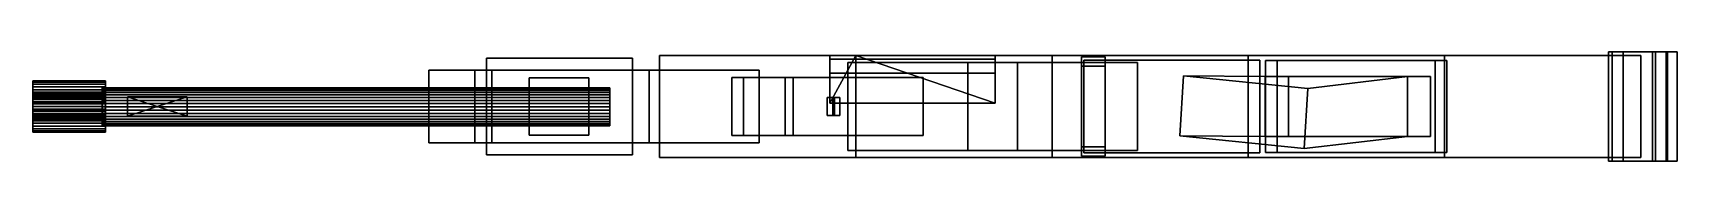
# Model space of a CAD drawing. Extents: x -1.09 to 1.25, y -0.08 to 0.08.
import ezdxf

# ---------------------------------------------------------------- set-up
doc = ezdxf.new("R2010")
doc.units = 0
for name, color, linetype in [('BOOLEANO', 88, 'CONTINUOUS'), ('CA_ON', 88, 'CONTINUOUS'), ('CARGADOR', 88, 'CONTINUOUS'), ('CUBO_5', 88, 'CONTINUOUS'), ('GATILLO', 88, 'CONTINUOUS'), ('GRIP', 88, 'CONTINUOUS'), ('MIRA', 88, 'CONTINUOUS')]:
    doc.layers.add(name, color=color, linetype=linetype)

msp = doc.modelspace()

# ---------------------------------------------------------------- meshes
at = {"layer": 'BOOLEANO'}
mesh = msp.add_polyface(dxfattribs=at)
corners = [(-0.1998, -0.0727, 2.1142), (-0.1998, -0.0727, 2.1228), (-0.1998, -0.0727, 2.1624), (-0.1998, -0.0727, 2.202), (-0.1998, -0.0727, 2.2415), (-0.1998, -0.0727, 2.2811), (0.0791, -0.0727, 2.0832), (0.0791, -0.0727, 2.1228), (0.0791, -0.0727, 2.1624), (0.0791, -0.0727, 2.202), (0.0791, -0.0727, 2.2415), (0.0791, -0.0727, 2.2811), (0.358, -0.0727, 2.0832), (0.358, -0.0727, 2.1228), (0.358, -0.0727, 2.1624), (0.358, -0.0727, 2.202), (0.358, -0.0727, 2.2415), (0.358, -0.0727, 2.2811), (0.6369, -0.0727, 2.0733), (0.6369, -0.0727, 2.1228), (0.6369, -0.0727, 2.1624), (0.6369, -0.0727, 2.202), (0.6369, -0.0727, 2.2415), (0.6369, -0.0727, 2.2811), (0.9158, -0.0727, 2.0048), (0.9158, -0.0727, 2.1228), (0.9158, -0.0727, 2.1624), (0.9158, -0.0727, 2.202), (0.9158, -0.0727, 2.2415), (0.9158, -0.0727, 2.2811), (1.1946, -0.0727, 1.8974), (1.1946, -0.0727, 2.1228), (1.1946, -0.0727, 2.1624), (1.1946, -0.0727, 2.202), (1.1946, -0.0727, 2.2415), (1.1946, -0.0727, 2.2811), (1.1946, 0.0727, 1.8974), (1.1946, 0.0727, 2.1228), (1.1946, 0.0727, 2.1624), (1.1946, 0.0727, 2.202), (1.1946, 0.0727, 2.2415), (1.1946, 0.0727, 2.2811), (0.9158, 0.0727, 2.0048), (0.9158, 0.0727, 2.1228), (0.9158, 0.0727, 2.1624), (0.9158, 0.0727, 2.202), (0.9158, 0.0727, 2.2415), (0.9158, 0.0727, 2.2811), (0.6369, 0.0727, 2.0733), (0.6369, 0.0727, 2.1228), (0.6369, 0.0727, 2.1624), (0.6369, 0.0727, 2.202), (0.6369, 0.0727, 2.2415), (0.6369, 0.0727, 2.2811), (0.358, 0.0727, 2.0832), (0.358, 0.0727, 2.1228), (0.358, 0.0727, 2.1624), (0.358, 0.0727, 2.202), (0.358, 0.0727, 2.2415), (0.358, 0.0727, 2.2811), (0.0791, 0.0727, 2.0832), (0.0791, 0.0727, 2.1228), (0.0791, 0.0727, 2.1624), (0.0791, 0.0727, 2.2811), (-0.1998, 0.0727, 2.1142), (-0.1998, 0.0727, 2.1228), (-0.1998, 0.0727, 2.1624), (-0.1998, 0.0727, 2.202), (-0.1998, 0.0727, 2.2415), (-0.1998, 0.0727, 2.2811), (0.2771, 0.0727, 2.2415), (0.2771, 0.0727, 2.202), (0.042, 0.0727, 2.2415), (0.0791, 0.0727, 2.1929), (0.042, 0.0727, 2.202), (0.0791, 0.0727, 2.2485), (0.2771, 0.0727, 2.1929), (0.042, 0.0727, 2.1929), (0.042, 0.0727, 2.2485), (0.2771, 0.0727, 2.2485), (0.042, 0.0047, 2.1929), (0.042, 0.0047, 2.2485), (0.2771, 0.0047, 2.1929), (0.2771, 0.0047, 2.2485), (0.2771, 0.0727, 2.1929), (0.2771, 0.0727, 2.2485), (0.042, 0.0727, 2.1929), (0.042, 0.0727, 2.2485), (0.2771, 0.0727, 2.202), (0.0791, 0.0727, 2.1929), (0.042, 0.0727, 2.202), (0.2771, 0.0727, 2.2415), (0.042, 0.0727, 2.2415), (0.0791, 0.0727, 2.2485), (-0.0969, -0.0413, 2.1042), (-0.0807, -0.0413, 2.1131), (-0.0212, -0.0413, 1.9688), (-0.0101, -0.0413, 1.9835), (0.1749, -0.0413, 1.9616), (0.1749, -0.0413, 1.98), (0.1749, 0.0413, 1.9616), (0.1749, 0.0413, 1.98), (-0.0212, 0.0413, 1.9688), (-0.0101, 0.0413, 1.9835), (-0.0969, 0.0413, 2.1042), (-0.0807, 0.0413, 2.1131), (-0.5279, -0.0519, 2.1096), (-0.5279, -0.0519, 2.1436), (-0.5279, -0.0519, 2.2019), (-0.5279, -0.0519, 2.2294), (-0.4622, -0.0519, 2.0852), (-0.3714, -0.0519, 2.1436), (-0.3714, -0.0519, 2.2019), (-0.4382, -0.0519, 2.2603), (-0.2148, -0.0519, 2.0852), (-0.2148, -0.0519, 2.1436), (-0.2148, -0.0519, 2.2019), (-0.2148, -0.0519, 2.2603), (-0.0582, -0.0519, 2.0852), (-0.0582, -0.0519, 2.1436), (-0.0582, -0.0519, 2.2019), (-0.0582, -0.0519, 2.2603), (-0.0582, 0.0519, 2.0852), (-0.0582, 0.0519, 2.1436), (-0.0582, 0.0519, 2.2019), (-0.0582, 0.0519, 2.2603), (-0.2148, 0.0519, 2.0852), (-0.2148, 0.0519, 2.1436), (-0.2148, 0.0519, 2.2019), (-0.2148, 0.0519, 2.2603), (-0.4622, 0.0519, 2.0852), (-0.3714, 0.0519, 2.1436), (-0.3714, 0.0519, 2.2019), (-0.4382, 0.0519, 2.2603), (-0.5279, 0.0519, 2.1096), (-0.5279, 0.0519, 2.1436), (-0.5279, 0.0519, 2.2019), (-0.5279, 0.0519, 2.2294), (1.1694, -0.0779, 1.8963), (1.154, -0.0779, 1.9163), (1.1694, -0.0779, 2.0146), (1.1694, -0.0779, 2.0828), (1.1694, -0.0779, 2.151), (1.1489, -0.0779, 2.2775), (1.1694, -0.0779, 2.3035), (1.2154, -0.0779, 1.8975), (1.2326, -0.0779, 1.9464), (1.2326, -0.0779, 2.0146), (1.2115, -0.0779, 2.0828), (1.2154, -0.0779, 2.151), (1.2463, -0.0779, 2.2569), (1.2309, -0.0779, 2.2908), (1.2154, 0.0779, 1.8975), (1.2326, 0.0779, 1.9464), (1.2326, 0.0779, 2.0146), (1.2115, 0.0779, 2.0828), (1.2154, 0.0779, 2.151), (1.2463, 0.0779, 2.2569), (1.2309, 0.0779, 2.2908), (1.1694, 0.0779, 1.8963), (1.154, 0.0779, 1.9163), (1.1694, 0.0779, 2.0146), (1.1694, 0.0779, 2.0828), (1.1694, 0.0779, 2.151), (1.1489, 0.0779, 2.2775), (1.1694, 0.0779, 2.3035), (0.0677, -0.0626, 2.0933), (0.2384, -0.0626, 2.184), (0.3087, -0.0626, 1.6398), (0.4794, -0.0626, 1.7305), (0.3087, 0.0626, 1.6398), (0.4794, 0.0626, 1.7305), (0.0677, 0.0626, 2.0933), (0.2384, 0.0626, 2.184), (0.6615, -0.0658, 2.0388), (0.678, -0.0658, 2.106), (0.9023, -0.0658, 1.9795), (0.9189, -0.0658, 2.0466), (0.9023, 0.0658, 1.9795), (0.9189, 0.0658, 2.0466), (0.6615, 0.0658, 2.0388), (0.678, 0.0658, 2.106)]
mesh.append_faces([[corners[k] for k in face] for face in [(0, 1, 7, 6), (6, 7, 13, 12), (12, 13, 19, 18), (18, 19, 25, 24), (24, 25, 31, 30), (1, 2, 8, 7), (7, 8, 14, 13), (13, 14, 20, 19), (19, 20, 26, 25), (25, 26, 32, 31), (2, 3, 9, 8), (8, 9, 15, 14), (14, 15, 21, 20), (20, 21, 27, 26), (26, 27, 33, 32), (3, 4, 10, 9), (9, 10, 16, 15), (15, 16, 22, 21), (21, 22, 28, 27), (27, 28, 34, 33), (4, 5, 11, 10), (10, 11, 17, 16), (16, 17, 23, 22), (22, 23, 29, 28), (28, 29, 35, 34), (30, 31, 37, 36), (31, 32, 38, 37), (32, 33, 39, 38), (33, 34, 40, 39), (34, 35, 41, 40), (36, 37, 43, 42), (42, 43, 49, 48), (48, 49, 55, 54), (54, 55, 61, 60), (60, 61, 65, 64), (37, 38, 44, 43), (43, 44, 50, 49), (49, 50, 56, 55), (55, 56, 62, 61), (61, 62, 66, 65), (38, 39, 45, 44), (44, 45, 51, 50), (50, 51, 57, 56), (73, 62, 56, 76), (56, 57, 71, 76), (77, 74, 67, 66), (62, 73, 77, 66), (39, 40, 46, 45), (45, 46, 52, 51), (51, 52, 58, 57), (71, 57, 58, 70), (72, 68, 67, 74), (40, 41, 47, 46), (46, 47, 53, 52), (52, 53, 59, 58), (79, 70, 58, 59), (63, 75, 79, 59), (78, 75, 63, 69), (68, 72, 78, 69), (64, 65, 1, 0), (65, 66, 2, 1), (66, 67, 3, 2), (67, 68, 4, 3), (68, 69, 5, 4), (5, 69, 63, 11), (11, 63, 59, 17), (17, 59, 53, 23), (23, 53, 47, 29), (29, 47, 41, 35), (64, 0, 6, 60), (60, 6, 12, 54), (54, 12, 18, 48), (48, 18, 24, 42), (42, 24, 30, 36), (81, 80, 82, 83), (82, 84, 88, 83), (85, 83, 91, 91), (91, 83, 88, 88), (87, 92, 81, 81), (90, 86, 80, 81), (81, 92, 90, 90), (85, 93, 83, 83), (81, 83, 93, 87), (86, 89, 80, 80), (82, 80, 89, 84), (94, 95, 97, 96), (96, 97, 99, 98), (98, 99, 101, 100), (100, 101, 103, 102), (102, 103, 105, 104), (104, 105, 95, 94), (95, 105, 103, 97), (97, 103, 101, 99), (104, 94, 96, 102), (102, 96, 98, 100), (106, 107, 111, 110), (110, 111, 115, 114), (114, 115, 119, 118), (107, 108, 112, 111), (111, 112, 116, 115), (115, 116, 120, 119), (108, 109, 113, 112), (112, 113, 117, 116), (116, 117, 121, 120), (118, 119, 123, 122), (119, 120, 124, 123), (120, 121, 125, 124), (122, 123, 127, 126), (126, 127, 131, 130), (130, 131, 135, 134), (123, 124, 128, 127), (127, 128, 132, 131), (131, 132, 136, 135), (124, 125, 129, 128), (128, 129, 133, 132), (132, 133, 137, 136), (134, 135, 107, 106), (135, 136, 108, 107), (136, 137, 109, 108), (109, 137, 133, 113), (113, 133, 129, 117), (117, 129, 125, 121), (134, 106, 110, 130), (130, 110, 114, 126), (126, 114, 118, 122), (138, 139, 146, 145), (139, 140, 147, 146), (140, 141, 148, 147), (141, 142, 149, 148), (142, 143, 150, 149), (143, 144, 151, 150), (145, 146, 153, 152), (146, 147, 154, 153), (147, 148, 155, 154), (148, 149, 156, 155), (149, 150, 157, 156), (150, 151, 158, 157), (152, 153, 160, 159), (153, 154, 161, 160), (154, 155, 162, 161), (155, 156, 163, 162), (156, 157, 164, 163), (157, 158, 165, 164), (159, 160, 139, 138), (160, 161, 140, 139), (161, 162, 141, 140), (162, 163, 142, 141), (163, 164, 143, 142), (164, 165, 144, 143), (144, 165, 158, 151), (159, 138, 145, 152), (166, 167, 169, 168), (168, 169, 171, 170), (170, 171, 173, 172), (172, 173, 167, 166), (167, 173, 171, 169), (172, 166, 168, 170), (174, 175, 177, 176), (176, 177, 179, 178), (178, 179, 181, 180), (180, 181, 175, 174), (175, 181, 179, 177), (180, 174, 176, 178)]])
at = {"layer": 'CA_ON'}
mesh = msp.add_polyface(dxfattribs=at)
corners = [(-1.0904, 0, 2.1429), (-1.0904, 0, 2.1267), (-1.0904, 0.0064, 2.1273), (-1.0904, 0.0036, 2.1432), (-1.0904, 0, 2.1267), (-0.9873, 0, 2.1267), (-0.9873, 0.0064, 2.1273), (-1.0904, 0.0064, 2.1273), (-0.9873, 0, 2.1429), (-1.0904, 0, 2.1429), (-1.0904, 0.0036, 2.1432), (-0.9873, 0.0036, 2.1432), (-1.0904, 0.0126, 2.1289), (-1.0904, 0.007, 2.1441), (-0.9873, 0.0126, 2.1289), (-1.0904, 0.0126, 2.1289), (-1.0904, 0.007, 2.1441), (-0.9873, 0.007, 2.1441), (-1.0904, 0.0184, 2.1316), (-1.0904, 0.0103, 2.1456), (-0.9873, 0.0184, 2.1316), (-1.0904, 0.0184, 2.1316), (-1.0904, 0.0103, 2.1456), (-0.9873, 0.0103, 2.1456), (-1.0904, 0.0236, 2.1353), (-1.0904, 0.0132, 2.1477), (-0.9873, 0.0236, 2.1353), (-1.0904, 0.0236, 2.1353), (-1.0904, 0.0132, 2.1477), (-0.9873, 0.0132, 2.1477), (-1.0904, 0.0282, 2.1398), (-1.0904, 0.0158, 2.1502), (-0.9873, 0.0282, 2.1398), (-1.0904, 0.0282, 2.1398), (-1.0904, 0.0158, 2.1502), (-0.9873, 0.0158, 2.1502), (-1.0904, 0.0318, 2.1451), (-1.0904, 0.0178, 2.1532), (-0.9873, 0.0318, 2.1451), (-1.0904, 0.0318, 2.1451), (-1.0904, 0.0178, 2.1532), (-0.9873, 0.0178, 2.1532), (-1.0904, 0.0345, 2.1509), (-1.0904, 0.0194, 2.1564), (-0.9873, 0.0345, 2.1509), (-1.0904, 0.0345, 2.1509), (-1.0904, 0.0194, 2.1564), (-0.9873, 0.0194, 2.1564), (-1.0904, 0.0362, 2.1571), (-1.0904, 0.0203, 2.1599), (-0.9873, 0.0362, 2.1571), (-1.0904, 0.0362, 2.1571), (-1.0904, 0.0203, 2.1599), (-0.9873, 0.0203, 2.1599), (-1.0904, 0.0368, 2.1635), (-1.0904, 0.0206, 2.1635), (-0.9873, 0.0368, 2.1635), (-1.0904, 0.0368, 2.1635), (-1.0904, 0.0206, 2.1635), (-0.9873, 0.0206, 2.1635), (-1.0904, 0.0362, 2.1698), (-1.0904, 0.0203, 2.167), (-0.9873, 0.0362, 2.1698), (-1.0904, 0.0362, 2.1698), (-1.0904, 0.0203, 2.167), (-0.9873, 0.0203, 2.167), (-1.0904, 0.0345, 2.176), (-1.0904, 0.0194, 2.1705), (-0.9873, 0.0345, 2.176), (-1.0904, 0.0345, 2.176), (-1.0904, 0.0194, 2.1705), (-0.9873, 0.0194, 2.1705), (-1.0904, 0.0318, 2.1818), (-1.0904, 0.0178, 2.1738), (-0.9873, 0.0318, 2.1818), (-1.0904, 0.0318, 2.1818), (-1.0904, 0.0178, 2.1738), (-0.9873, 0.0178, 2.1738), (-1.0904, 0.0282, 2.1871), (-1.0904, 0.0158, 2.1767), (-0.9873, 0.0282, 2.1871), (-1.0904, 0.0282, 2.1871), (-1.0904, 0.0158, 2.1767), (-0.9873, 0.0158, 2.1767), (-1.0904, 0.0236, 2.1916), (-1.0904, 0.0132, 2.1792), (-0.9873, 0.0236, 2.1916), (-1.0904, 0.0236, 2.1916), (-1.0904, 0.0132, 2.1792), (-0.9873, 0.0132, 2.1792), (-1.0904, 0.0184, 2.1953), (-1.0904, 0.0103, 2.1813), (-1.0904, 0.0126, 2.198), (-1.0904, 0.007, 2.1828), (-1.0904, 0.0064, 2.1997), (-1.0904, 0.0036, 2.1838), (-1.0904, 0, 2.2002), (-1.0904, 0, 2.1841), (-1.0904, -0.0064, 2.1997), (-1.0904, -0.0036, 2.1838), (-1.0904, -0.0126, 2.198), (-1.0904, -0.007, 2.1828), (-1.0904, -0.0184, 2.1953), (-1.0904, -0.0103, 2.1813), (-1.0904, -0.0236, 2.1916), (-1.0904, -0.0132, 2.1792), (-1.0904, -0.0282, 2.1871), (-1.0904, -0.0158, 2.1767), (-1.0904, -0.0318, 2.1818), (-1.0904, -0.0178, 2.1738), (-1.0904, -0.0345, 2.176), (-1.0904, -0.0194, 2.1705), (-1.0904, -0.0362, 2.1698), (-1.0904, -0.0203, 2.167), (-1.0904, -0.0368, 2.1635), (-1.0904, -0.0206, 2.1635), (-1.0904, -0.0362, 2.1571), (-1.0904, -0.0203, 2.1599), (-1.0904, -0.0345, 2.1509), (-1.0904, -0.0194, 2.1564), (-1.0904, -0.0318, 2.1451), (-1.0904, -0.0178, 2.1532), (-1.0904, -0.0282, 2.1398), (-1.0904, -0.0158, 2.1502), (-1.0904, -0.0236, 2.1353), (-1.0904, -0.0132, 2.1477), (-1.0904, -0.0184, 2.1316), (-1.0904, -0.0103, 2.1456), (-1.0904, -0.0126, 2.1289), (-1.0904, -0.007, 2.1441), (-1.0904, -0.0064, 2.1273), (-1.0904, -0.0036, 2.1432)]
mesh.append_faces([[corners[k] for k in face] for face in [(0, 1, 2, 3), (4, 5, 6, 7), (8, 9, 10, 11), (3, 2, 12, 13), (7, 6, 14, 15), (11, 10, 16, 17), (13, 12, 18, 19), (15, 14, 20, 21), (17, 16, 22, 23), (19, 18, 24, 25), (21, 20, 26, 27), (23, 22, 28, 29), (25, 24, 30, 31), (27, 26, 32, 33), (29, 28, 34, 35), (31, 30, 36, 37), (33, 32, 38, 39), (35, 34, 40, 41), (37, 36, 42, 43), (39, 38, 44, 45), (41, 40, 46, 47), (43, 42, 48, 49), (45, 44, 50, 51), (47, 46, 52, 53), (49, 48, 54, 55), (51, 50, 56, 57), (53, 52, 58, 59), (55, 54, 60, 61), (57, 56, 62, 63), (59, 58, 64, 65), (61, 60, 66, 67), (63, 62, 68, 69), (65, 64, 70, 71), (67, 66, 72, 73), (69, 68, 74, 75), (71, 70, 76, 77), (73, 72, 78, 79), (75, 74, 80, 81), (77, 76, 82, 83), (79, 78, 84, 85), (81, 80, 86, 87), (83, 82, 88, 89), (85, 84, 90, 91), (91, 90, 92, 93), (93, 92, 94, 95), (95, 94, 96, 97), (97, 96, 98, 99), (99, 98, 100, 101), (101, 100, 102, 103), (103, 102, 104, 105), (105, 104, 106, 107), (107, 106, 108, 109), (109, 108, 110, 111), (111, 110, 112, 113), (113, 112, 114, 115), (115, 114, 116, 117), (117, 116, 118, 119), (119, 118, 120, 121), (121, 120, 122, 123), (123, 122, 124, 125), (125, 124, 126, 127), (127, 126, 128, 129), (129, 128, 130, 131), (131, 130, 1, 0)]])
mesh = msp.add_polyface(dxfattribs=at)
corners = [(-1.0904, 0.0236, 2.1916), (-0.9873, 0.0236, 2.1916), (-0.9873, 0.0184, 2.1953), (-1.0904, 0.0184, 2.1953), (-0.9873, 0.0132, 2.1792), (-1.0904, 0.0132, 2.1792), (-1.0904, 0.0103, 2.1813), (-0.9873, 0.0103, 2.1813), (-0.9873, 0.0126, 2.198), (-1.0904, 0.0126, 2.198), (-1.0904, 0.007, 2.1828), (-0.9873, 0.007, 2.1828), (-0.9873, 0.0064, 2.1997), (-1.0904, 0.0064, 2.1997), (-1.0904, 0.0036, 2.1838), (-0.9873, 0.0036, 2.1838), (-0.9873, 0, 2.2002), (-1.0904, 0, 2.2002), (-1.0904, 0, 2.1841), (-0.9873, 0, 2.1841), (-0.9873, -0.0064, 2.1997), (-1.0904, -0.0064, 2.1997), (-1.0904, -0.0036, 2.1838), (-0.9873, -0.0036, 2.1838), (-0.9873, -0.0126, 2.198), (-1.0904, -0.0126, 2.198), (-1.0904, -0.007, 2.1828), (-0.9873, -0.007, 2.1828), (-0.9873, -0.0184, 2.1953), (-1.0904, -0.0184, 2.1953), (-1.0904, -0.0103, 2.1813), (-0.9873, -0.0103, 2.1813), (-0.9873, -0.0236, 2.1916), (-1.0904, -0.0236, 2.1916), (-1.0904, -0.0132, 2.1792), (-0.9873, -0.0132, 2.1792), (-0.9873, -0.0282, 2.1871), (-1.0904, -0.0282, 2.1871), (-1.0904, -0.0158, 2.1767), (-0.9873, -0.0158, 2.1767), (-0.9873, -0.0318, 2.1818), (-1.0904, -0.0318, 2.1818), (-1.0904, -0.0178, 2.1738), (-0.9873, -0.0178, 2.1738), (-0.9873, -0.0345, 2.176), (-1.0904, -0.0345, 2.176), (-1.0904, -0.0194, 2.1705), (-0.9873, -0.0194, 2.1705), (-0.9873, -0.0362, 2.1698), (-1.0904, -0.0362, 2.1698), (-1.0904, -0.0203, 2.167), (-0.9873, -0.0203, 2.167), (-0.9873, -0.0368, 2.1635), (-1.0904, -0.0368, 2.1635), (-1.0904, -0.0206, 2.1635), (-0.9873, -0.0206, 2.1635), (-0.9873, -0.0362, 2.1571), (-1.0904, -0.0362, 2.1571), (-1.0904, -0.0203, 2.1599), (-0.9873, -0.0203, 2.1599), (-0.9873, -0.0345, 2.1509), (-1.0904, -0.0345, 2.1509), (-1.0904, -0.0194, 2.1564), (-0.9873, -0.0194, 2.1564), (-0.9873, -0.0318, 2.1451), (-1.0904, -0.0318, 2.1451), (-1.0904, -0.0178, 2.1532), (-0.9873, -0.0178, 2.1532), (-0.9873, -0.0282, 2.1398), (-1.0904, -0.0282, 2.1398), (-1.0904, -0.0158, 2.1502), (-0.9873, -0.0158, 2.1502), (-0.9873, -0.0236, 2.1353), (-1.0904, -0.0236, 2.1353), (-1.0904, -0.0132, 2.1477), (-0.9873, -0.0132, 2.1477), (-0.9873, -0.0184, 2.1316), (-1.0904, -0.0184, 2.1316), (-1.0904, -0.0103, 2.1456), (-0.9873, -0.0103, 2.1456), (-0.9873, -0.0126, 2.1289), (-1.0904, -0.0126, 2.1289), (-1.0904, -0.007, 2.1441), (-0.9873, -0.007, 2.1441), (-0.9873, -0.0064, 2.1273), (-1.0904, -0.0064, 2.1273), (-1.0904, -0.0036, 2.1432), (-0.9873, -0.0036, 2.1432), (-0.9873, 0, 2.1267), (-1.0904, 0, 2.1267), (-1.0904, 0, 2.1429), (-0.9873, 0, 2.1429), (-0.9918, -0.0006, 2.1639), (-0.9918, -0.0006, 2.1368), (-0.9918, 0.0041, 2.1372), (-0.9918, 0.0087, 2.1384), (-0.9918, 0.013, 2.1404), (-0.9918, 0.0168, 2.1431), (-0.9918, 0.0202, 2.1465), (-0.9918, 0.0229, 2.1503), (-0.9918, 0.0249, 2.1546), (-0.9918, 0.0261, 2.1592), (-0.9918, 0.0265, 2.1639), (-0.9918, 0.0261, 2.1686), (-0.9918, 0.0249, 2.1732), (-0.9918, 0.0229, 2.1775), (-0.9918, 0.0202, 2.1814), (-0.9918, 0.0168, 2.1847), (-0.9918, 0.013, 2.1874), (-0.9918, 0.0087, 2.1894), (-0.9918, 0.0041, 2.1906), (-0.9918, -0.0006, 2.191), (-0.9918, -0.0053, 2.1906), (-0.9918, -0.0099, 2.1894)]
mesh.append_faces([[corners[k] for k in face] for face in [(0, 1, 2, 3), (4, 5, 6, 7), (3, 2, 8, 9), (7, 6, 10, 11), (9, 8, 12, 13), (11, 10, 14, 15), (13, 12, 16, 17), (15, 14, 18, 19), (17, 16, 20, 21), (19, 18, 22, 23), (21, 20, 24, 25), (23, 22, 26, 27), (25, 24, 28, 29), (27, 26, 30, 31), (29, 28, 32, 33), (31, 30, 34, 35), (33, 32, 36, 37), (35, 34, 38, 39), (37, 36, 40, 41), (39, 38, 42, 43), (41, 40, 44, 45), (43, 42, 46, 47), (45, 44, 48, 49), (47, 46, 50, 51), (49, 48, 52, 53), (51, 50, 54, 55), (53, 52, 56, 57), (55, 54, 58, 59), (57, 56, 60, 61), (59, 58, 62, 63), (61, 60, 64, 65), (63, 62, 66, 67), (65, 64, 68, 69), (67, 66, 70, 71), (69, 68, 72, 73), (71, 70, 74, 75), (73, 72, 76, 77), (75, 74, 78, 79), (77, 76, 80, 81), (79, 78, 82, 83), (81, 80, 84, 85), (83, 82, 86, 87), (85, 84, 88, 89), (87, 86, 90, 91), (92, 93, 94, 94), (92, 94, 95, 95), (92, 95, 96, 96), (92, 96, 97, 97), (92, 97, 98, 98), (92, 98, 99, 99), (92, 99, 100, 100), (92, 100, 101, 101), (92, 101, 102, 102), (92, 102, 103, 103), (92, 103, 104, 104), (92, 104, 105, 105), (92, 105, 106, 106), (92, 106, 107, 107), (92, 107, 108, 108), (92, 108, 109, 109), (92, 109, 110, 110), (92, 110, 111, 111), (92, 111, 112, 112), (92, 112, 113, 113)]])
mesh = msp.add_polyface(dxfattribs=at)
corners = [(-0.9873, 0, 2.1267), (-0.9873, 0, 2.1429), (-0.9873, 0.0036, 2.1432), (-0.9873, 0.0064, 2.1273), (-0.9873, 0.007, 2.1441), (-0.9873, 0.0126, 2.1289), (-0.9873, 0.0103, 2.1456), (-0.9873, 0.0184, 2.1316), (-0.9873, 0.0132, 2.1477), (-0.9873, 0.0236, 2.1353), (-0.9873, 0.0158, 2.1502), (-0.9873, 0.0282, 2.1398), (-0.9873, 0.0178, 2.1532), (-0.9873, 0.0318, 2.1451), (-0.9873, 0.0194, 2.1564), (-0.9873, 0.0345, 2.1509), (-0.9873, 0.0203, 2.1599), (-0.9873, 0.0362, 2.1571), (-0.9873, 0.0206, 2.1635), (-0.9873, 0.0368, 2.1635), (-0.9873, 0.0203, 2.167), (-0.9873, 0.0362, 2.1698), (-0.9873, 0.0194, 2.1705), (-0.9873, 0.0345, 2.176), (-0.9873, 0.0178, 2.1738), (-0.9873, 0.0318, 2.1818), (-0.9873, 0.0158, 2.1767), (-0.9873, 0.0282, 2.1871), (-0.9873, 0.0132, 2.1792), (-0.9873, 0.0236, 2.1916), (-0.9873, 0.0103, 2.1813), (-0.9873, 0.0184, 2.1953), (-0.9873, 0.007, 2.1828), (-0.9873, 0.0126, 2.198), (-0.9873, 0.0036, 2.1838), (-0.9873, 0.0064, 2.1997), (-0.9873, 0, 2.1841), (-0.9873, 0, 2.2002), (-0.9873, -0.0036, 2.1838), (-0.9873, -0.0064, 2.1997), (-0.9873, -0.007, 2.1828), (-0.9873, -0.0126, 2.198), (-0.9873, -0.0103, 2.1813), (-0.9873, -0.0184, 2.1953), (-0.9873, -0.0132, 2.1792), (-0.9873, -0.0236, 2.1916), (-0.9873, -0.0158, 2.1767), (-0.9873, -0.0282, 2.1871), (-0.9873, -0.0178, 2.1738), (-0.9873, -0.0318, 2.1818), (-0.9873, -0.0194, 2.1705), (-0.9873, -0.0345, 2.176), (-0.9873, -0.0203, 2.167), (-0.9873, -0.0362, 2.1698), (-0.9873, -0.0206, 2.1635), (-0.9873, -0.0368, 2.1635), (-0.9873, -0.0203, 2.1599), (-0.9873, -0.0362, 2.1571), (-0.9873, -0.0194, 2.1564), (-0.9873, -0.0345, 2.1509), (-0.9873, -0.0178, 2.1532), (-0.9873, -0.0318, 2.1451), (-0.9873, -0.0158, 2.1502), (-0.9873, -0.0282, 2.1398), (-0.9873, -0.0132, 2.1477), (-0.9873, -0.0236, 2.1353), (-0.9873, -0.0103, 2.1456), (-0.9873, -0.0184, 2.1316), (-0.9873, -0.007, 2.1441), (-0.9873, -0.0126, 2.1289), (-0.9873, -0.0036, 2.1432), (-0.9873, -0.0064, 2.1273), (-0.9561, -0.0136, 2.1791), (-0.871, -0.0136, 2.1791), (-0.871, 0.0136, 2.1791), (-0.9561, 0.0136, 2.1791), (-0.9136, 0, 2.3101), (-0.9918, -0.0006, 2.1368), (-0.2704, -0.0006, 2.1368), (-0.2704, 0.0041, 2.1372), (-0.9918, 0.0041, 2.1372), (-0.2704, 0.0087, 2.1384), (-0.9918, 0.0087, 2.1384), (-0.2704, 0.013, 2.1404), (-0.9918, 0.013, 2.1404), (-0.2704, 0.0168, 2.1431), (-0.9918, 0.0168, 2.1431), (-0.2704, 0.0202, 2.1465), (-0.9918, 0.0202, 2.1465), (-0.2704, 0.0229, 2.1503), (-0.9918, 0.0229, 2.1503), (-0.2704, 0.0249, 2.1546), (-0.9918, 0.0249, 2.1546), (-0.9918, -0.0006, 2.1639), (-0.9918, -0.0099, 2.1894), (-0.9918, -0.0142, 2.1874), (-0.9918, -0.018, 2.1847), (-0.9918, -0.0214, 2.1814), (-0.9918, -0.0241, 2.1775), (-0.9918, -0.0261, 2.1732), (-0.9918, -0.0273, 2.1686), (-0.9918, -0.0277, 2.1639), (-0.9918, -0.0273, 2.1592), (-0.9918, -0.0261, 2.1546), (-0.9918, -0.0241, 2.1503), (-0.9918, -0.0214, 2.1465), (-0.9918, -0.018, 2.1431), (-0.9918, -0.0142, 2.1404), (-0.9918, -0.0099, 2.1384), (-0.9918, -0.0053, 2.1372), (-0.9918, -0.0006, 2.1368)]
mesh.append_faces([[corners[k] for k in face] for face in [(0, 1, 2, 3), (3, 2, 4, 5), (5, 4, 6, 7), (7, 6, 8, 9), (9, 8, 10, 11), (11, 10, 12, 13), (13, 12, 14, 15), (15, 14, 16, 17), (17, 16, 18, 19), (19, 18, 20, 21), (21, 20, 22, 23), (23, 22, 24, 25), (25, 24, 26, 27), (27, 26, 28, 29), (29, 28, 30, 31), (31, 30, 32, 33), (33, 32, 34, 35), (35, 34, 36, 37), (37, 36, 38, 39), (39, 38, 40, 41), (41, 40, 42, 43), (43, 42, 44, 45), (45, 44, 46, 47), (47, 46, 48, 49), (49, 48, 50, 51), (51, 50, 52, 53), (53, 52, 54, 55), (55, 54, 56, 57), (57, 56, 58, 59), (59, 58, 60, 61), (61, 60, 62, 63), (63, 62, 64, 65), (65, 64, 66, 67), (67, 66, 68, 69), (69, 68, 70, 71), (71, 70, 1, 0), (72, 73, 74, 75), (76, 74, 73, 73), (76, 75, 74, 74), (76, 72, 75, 75), (76, 73, 72, 72), (77, 78, 79, 80), (80, 79, 81, 82), (82, 81, 83, 84), (84, 83, 85, 86), (86, 85, 87, 88), (88, 87, 89, 90), (90, 89, 91, 92), (93, 94, 95, 95), (93, 95, 96, 96), (93, 96, 97, 97), (93, 97, 98, 98), (93, 98, 99, 99), (93, 99, 100, 100), (93, 100, 101, 101), (93, 101, 102, 102), (93, 102, 103, 103), (93, 103, 104, 104), (93, 104, 105, 105), (93, 105, 106, 106), (93, 106, 107, 107), (93, 107, 108, 108), (93, 108, 109, 109), (93, 109, 110, 110)]])
mesh = msp.add_polyface(dxfattribs=at)
corners = [(-0.2704, -0.0006, 2.1368), (-0.2704, -0.0006, 2.1639), (-0.2704, 0.0041, 2.1372), (-0.2704, 0.0087, 2.1384), (-0.2704, 0.013, 2.1404), (-0.9918, 0.0249, 2.1546), (-0.2704, 0.0249, 2.1546), (-0.2704, 0.0261, 2.1592), (-0.9918, 0.0261, 2.1592), (-0.2704, 0.0265, 2.1639), (-0.9918, 0.0265, 2.1639), (-0.2704, 0.0261, 2.1686), (-0.9918, 0.0261, 2.1686), (-0.2704, 0.0249, 2.1732), (-0.9918, 0.0249, 2.1732), (-0.2704, 0.0229, 2.1775), (-0.9918, 0.0229, 2.1775), (-0.2704, 0.0202, 2.1814), (-0.9918, 0.0202, 2.1814), (-0.2704, 0.0168, 2.1847), (-0.9918, 0.0168, 2.1847), (-0.2704, 0.013, 2.1874), (-0.9918, 0.013, 2.1874), (-0.2704, 0.0087, 2.1894), (-0.9918, 0.0087, 2.1894), (-0.2704, 0.0041, 2.1906), (-0.9918, 0.0041, 2.1906), (-0.2704, -0.0006, 2.191), (-0.9918, -0.0006, 2.191), (-0.2704, -0.0053, 2.1906), (-0.9918, -0.0053, 2.1906), (-0.2704, -0.0099, 2.1894), (-0.9918, -0.0099, 2.1894), (-0.2704, -0.0142, 2.1874), (-0.9918, -0.0142, 2.1874), (-0.2704, -0.018, 2.1847), (-0.9918, -0.018, 2.1847), (-0.2704, -0.0214, 2.1814), (-0.9918, -0.0214, 2.1814), (-0.2704, -0.0241, 2.1775), (-0.9918, -0.0241, 2.1775), (-0.2704, -0.0261, 2.1732), (-0.9918, -0.0261, 2.1732), (-0.2704, -0.0273, 2.1686), (-0.9918, -0.0273, 2.1686), (-0.2704, -0.0277, 2.1639), (-0.9918, -0.0277, 2.1639), (-0.2704, -0.0273, 2.1592), (-0.9918, -0.0273, 2.1592), (-0.2704, -0.0261, 2.1546), (-0.9918, -0.0261, 2.1546), (-0.2704, -0.0241, 2.1503), (-0.9918, -0.0241, 2.1503), (-0.2704, -0.0214, 2.1465), (-0.9918, -0.0214, 2.1465), (-0.2704, -0.018, 2.1431), (-0.9918, -0.018, 2.1431), (-0.2704, -0.0142, 2.1404), (-0.9918, -0.0142, 2.1404), (-0.2704, -0.0099, 2.1384), (-0.9918, -0.0099, 2.1384), (-0.2704, -0.0053, 2.1372), (-0.9918, -0.0053, 2.1372), (-0.2704, -0.0006, 2.1368), (-0.9918, -0.0006, 2.1368)]
mesh.append_faces([[corners[k] for k in face] for face in [(0, 1, 2, 2), (2, 1, 3, 3), (3, 1, 4, 4), (5, 6, 7, 8), (8, 7, 9, 10), (10, 9, 11, 12), (12, 11, 13, 14), (14, 13, 15, 16), (16, 15, 17, 18), (18, 17, 19, 20), (20, 19, 21, 22), (22, 21, 23, 24), (24, 23, 25, 26), (26, 25, 27, 28), (28, 27, 29, 30), (30, 29, 31, 32), (32, 31, 33, 34), (34, 33, 35, 36), (36, 35, 37, 38), (38, 37, 39, 40), (40, 39, 41, 42), (42, 41, 43, 44), (44, 43, 45, 46), (46, 45, 47, 48), (48, 47, 49, 50), (50, 49, 51, 52), (52, 51, 53, 54), (54, 53, 55, 56), (56, 55, 57, 58), (58, 57, 59, 60), (60, 59, 61, 62), (62, 61, 63, 64)]])
mesh = msp.add_polyface(dxfattribs=at)
corners = [(-0.2704, 0.013, 2.1404), (-0.2704, -0.0006, 2.1639), (-0.2704, 0.0168, 2.1431), (-0.2704, 0.0202, 2.1465), (-0.2704, 0.0229, 2.1503), (-0.2704, 0.0249, 2.1546), (-0.2704, 0.0261, 2.1592), (-0.2704, 0.0265, 2.1639), (-0.2704, 0.0261, 2.1686), (-0.2704, 0.0249, 2.1732), (-0.2704, 0.0229, 2.1775), (-0.2704, 0.0202, 2.1814), (-0.2704, 0.0168, 2.1847), (-0.2704, 0.013, 2.1874), (-0.2704, 0.0087, 2.1894), (-0.2704, 0.0041, 2.1906), (-0.2704, -0.0006, 2.191), (-0.2704, -0.0053, 2.1906), (-0.2704, -0.0099, 2.1894), (-0.2704, -0.0142, 2.1874), (-0.2704, -0.018, 2.1847), (-0.2704, -0.0214, 2.1814), (-0.2704, -0.0241, 2.1775), (-0.2704, -0.0261, 2.1732), (-0.2704, -0.0273, 2.1686), (-0.2704, -0.0277, 2.1639), (-0.2704, -0.0273, 2.1592), (-0.2704, -0.0261, 2.1546), (-0.2704, -0.0241, 2.1503), (-0.2704, -0.0214, 2.1465), (-0.2704, -0.018, 2.1431), (-0.2704, -0.0142, 2.1404), (-0.2704, -0.0099, 2.1384), (-0.2704, -0.0053, 2.1372), (-0.2704, -0.0006, 2.1368)]
mesh.append_faces([[corners[k] for k in face] for face in [(0, 1, 2, 2), (2, 1, 3, 3), (3, 1, 4, 4), (4, 1, 5, 5), (5, 1, 6, 6), (6, 1, 7, 7), (7, 1, 8, 8), (8, 1, 9, 9), (9, 1, 10, 10), (10, 1, 11, 11), (11, 1, 12, 12), (12, 1, 13, 13), (13, 1, 14, 14), (14, 1, 15, 15), (15, 1, 16, 16), (16, 1, 17, 17), (17, 1, 18, 18), (18, 1, 19, 19), (19, 1, 20, 20), (20, 1, 21, 21), (21, 1, 22, 22), (22, 1, 23, 23), (23, 1, 24, 24), (24, 1, 25, 25), (25, 1, 26, 26), (26, 1, 27, 27), (27, 1, 28, 28), (28, 1, 29, 29), (29, 1, 30, 30), (30, 1, 31, 31), (31, 1, 32, 32), (32, 1, 33, 33), (33, 1, 34, 34)]])
at = {"layer": 'CARGADOR'}
mesh = msp.add_polyface(dxfattribs=at)
corners = [(0.5396, -0.0418, 1.6793), (0.661, -0.043, 1.9148), (0.6938, -0.043, 2.1203), (0.7164, -0.0597, 1.5783), (0.8629, -0.043, 1.8825), (0.8957, -0.043, 2.088), (0.7215, 0.0258, 1.5721), (0.8629, 0.043, 1.8825), (0.8957, 0.043, 2.088), (0.5447, 0.0438, 1.6731), (0.661, 0.043, 1.9148), (0.6938, 0.043, 2.1203)]
mesh.append_faces([[corners[k] for k in face] for face in [(0, 1, 4, 3), (1, 2, 5, 4), (3, 4, 7, 6), (4, 5, 8, 7), (6, 7, 10, 9), (7, 8, 11, 10), (9, 10, 1, 0), (10, 11, 2, 1), (2, 11, 8, 5), (9, 0, 3, 6)]])
at = {"layer": 'CUBO_5'}
mesh = msp.add_polyface(dxfattribs=at)
corners = [(0.042, 0.0477, 2.1929), (0.042, 0.0477, 2.2485), (0.2771, 0.0477, 2.1929), (0.2771, 0.0477, 2.2485), (0.2771, 0.0675, 2.1929), (0.2771, 0.0675, 2.2485), (0.042, 0.0675, 2.1929), (0.042, 0.0675, 2.2485)]
mesh.append_faces([[corners[k] for k in face] for face in [(0, 1, 3, 2), (2, 3, 5, 4), (4, 5, 7, 6), (6, 7, 1, 0), (1, 7, 5, 3), (6, 0, 2, 4)]])
at = {"layer": 'GATILLO'}
mesh = msp.add_polyface(dxfattribs=at)
corners = [(0.0386, -0.0128, 2.017), (0.0463, -0.0128, 2.0859), (0.0489, -0.0128, 2.0158), (0.0566, -0.0128, 2.0848), (0.0489, 0.0128, 2.0158), (0.0566, 0.0128, 2.0848), (0.0386, 0.0128, 2.017), (0.0463, 0.0128, 2.0859)]
mesh.append_faces([[corners[k] for k in face] for face in [(0, 1, 3, 2), (2, 3, 5, 4), (4, 5, 7, 6), (6, 7, 1, 0), (1, 7, 5, 3), (6, 0, 2, 4)]])
at = {"layer": 'GRIP'}
mesh = msp.add_polyface(dxfattribs=at)
corners = [(-0.3851, -0.0407, 1.8131), (-0.3851, -0.0407, 2.1018), (-0.3003, -0.0407, 1.8131), (-0.3003, -0.0407, 2.1018), (-0.3003, 0.0407, 1.8131), (-0.3003, 0.0407, 2.1018), (-0.3851, 0.0407, 1.8131), (-0.3851, 0.0407, 2.1018), (-0.4457, -0.0688, 2.0607), (-0.4457, -0.0688, 2.1533), (-0.2381, -0.0688, 2.0607), (-0.2381, -0.0688, 2.1533), (-0.2381, 0.0688, 2.0607), (-0.2381, 0.0688, 2.1533), (-0.4457, 0.0688, 2.0607), (-0.4457, 0.0688, 2.1533)]
mesh.append_faces([[corners[k] for k in face] for face in [(0, 1, 3, 2), (2, 3, 5, 4), (4, 5, 7, 6), (6, 7, 1, 0), (1, 7, 5, 3), (6, 0, 2, 4), (8, 9, 11, 10), (10, 11, 13, 12), (12, 13, 15, 14), (14, 15, 9, 8), (9, 15, 13, 11), (14, 8, 10, 12)]])
at = {"layer": 'MIRA'}
mesh = msp.add_polyface(dxfattribs=at)
corners = [(0.3998, -0.0707, 2.2789), (0.3998, -0.0707, 2.4131), (0.4337, -0.0707, 2.2789), (0.4337, -0.0707, 2.4131), (0.4337, 0.0707, 2.2789), (0.4337, 0.0707, 2.4131), (0.3998, 0.0707, 2.2789), (0.3998, 0.0707, 2.4131), (0.4337, -0.0574, 2.4018), (0.4337, -0.0574, 2.3171), (0.4337, 0.0574, 2.4018), (0.4337, 0.0574, 2.3171), (0.3998, -0.0574, 2.4018), (0.3998, -0.0574, 2.3171), (0.3998, 0.0574, 2.4018), (0.3998, 0.0574, 2.3171), (0.4337, -0.0574, 2.4018), (0.4337, -0.0574, 2.3171), (0.4337, 0.0574, 2.4018), (0.4337, 0.0574, 2.3171), (0.3998, -0.0574, 2.4018), (0.3998, -0.0574, 2.3171), (0.3998, 0.0574, 2.4018), (0.3998, 0.0574, 2.3171), (0.4031, -0.066, 2.2816), (0.4031, -0.066, 2.307), (0.6534, -0.066, 2.2816), (0.6534, -0.066, 2.307), (0.6534, 0.066, 2.2816), (0.6534, 0.066, 2.307), (0.4031, 0.066, 2.2816), (0.4031, 0.066, 2.307)]
mesh.append_faces([[corners[k] for k in face] for face in [(0, 1, 3, 2), (9, 11, 4, 2), (5, 4, 11, 10), (3, 5, 10, 8), (8, 9, 2, 3), (4, 5, 7, 6), (15, 13, 0, 6), (1, 0, 13, 12), (7, 1, 12, 14), (14, 15, 6, 7), (1, 7, 5, 3), (6, 0, 2, 4), (16, 20, 21, 17), (19, 23, 22, 18), (18, 22, 20, 16), (23, 19, 17, 21), (24, 25, 27, 26), (26, 27, 29, 28), (28, 29, 31, 30), (30, 31, 25, 24), (25, 31, 29, 27), (30, 24, 26, 28)]])

doc.saveas('drawing.dxf')
